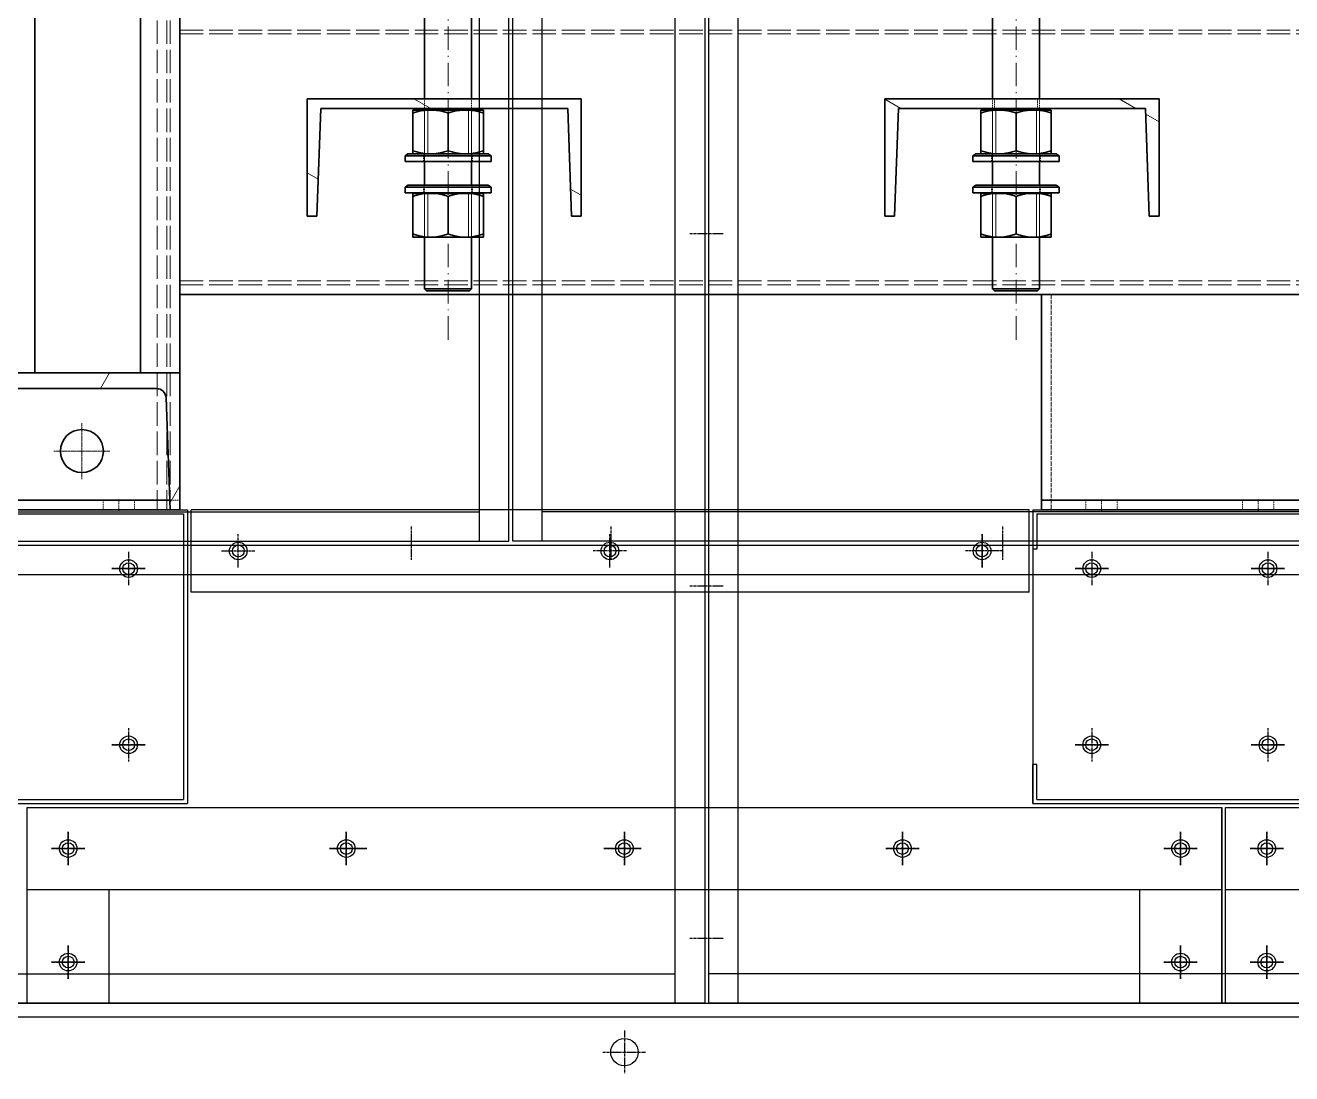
# Model space of a CAD drawing. Header units: millimetres. Extents: x 2376 to 31783, y 3878 to 24674.
# Drawn here: x 13201 to 13848, y 10311 to 10847 of the extents above; entities that cross this region are included whole.
import ezdxf

# ---------------------------------------------------------------- set-up
doc = ezdxf.new("R2010")
doc.units = ezdxf.units.MM
for name, pattern in [('CENTER', [2, 1.25, -0.25, 0.25, -0.25]), ('DASHDOT', [18.5, 12, -3, 0.5, -3]), ('DASHED', [15, 12, -3])]:
    doc.linetypes.add(name, pattern=pattern)
doc.layers.add('center', color=1, linetype='CENTER')

# ---------------------------------------------------------------- blocks, each defined once
blk = doc.blocks.new('A$C55E021B5')
at = {"color": 7, "linetype": 'DASHED', "lineweight": 13}
for p, q in [((585, 2140.5), (585, 0.5)), ((586.65, 2140.5), (586.65, 0.5)), ((591.64, 2140.5), (591.64, 0.5)), ((580, 245.5), (0, 245.5)), ((580, 243.58), (0, 243.58)), ((580, 117.42), (0, 117.42)), ((580, 115.5), (0, 115.5))]:
    blk.add_line(p, q, dxfattribs=at)
at = {"color": 7, "lineweight": 35}
for p, q in [((654, 450.11), (654, 70.5)), ((580, 403.04), (580, 0.5)), ((600, 403.04), (600, 70.5)), ((580, 110.5), (0, 110.5))]:
    blk.add_line(p, q, dxfattribs=at)
at = {"color": 7, "linetype": 'DASHDOT', "lineweight": 13}
for p, q in [((153, 87.42), (153, 387.42)), ((443, 87.42), (443, 387.42))]:
    blk.add_line(p, q, dxfattribs=at)
at = {"color": 7, "lineweight": 35, "ltscale": 0.103337}
for p, q in [((141, 210.5), (141, 272.5)), ((165, 210.5), (165, 272.5)), ((431, 210.5), (431, 272.5)), ((455, 210.5), (455, 272.5))]:
    blk.add_line(p, q, dxfattribs=at)
at = {"color": 7, "lineweight": 35, "ltscale": 0.233333}
for p, q in [((580, 250.5), (580, 110.5)), ((80, 210.5), (220, 210.5))]:
    blk.add_line(p, q, dxfattribs=at)
at = {"color": 7, "lineweight": 35, "ltscale": 0.1}
for p, q in [((80, 150.5), (80, 210.5)), ((220, 210.5), (220, 150.5)), ((375, 150.5), (375, 210.5)), ((515, 210.5), (515, 150.5))]:
    blk.add_line(p, q, dxfattribs=at)
at = {"color": 7, "lineweight": 13, "ltscale": 0.016666}
for p, q in [((100.44, 210.5), (91.78, 205.5)), ((460.44, 210.5), (451.78, 205.5))]:
    blk.add_line(p, q, dxfattribs=at)
at = {"color": 7, "linetype": 'DASHED', "lineweight": 13, "ltscale": 0.008333}
for p, q in [((141, 205.5), (141, 210.5)), ((142, 210.5), (142, 205.5)), ((164, 210.5), (164, 205.5)), ((165, 205.5), (165, 210.5)), ((431, 205.5), (431, 210.5)), ((455, 205.5), (455, 210.5)), ((21.38, 0.5), (21.38, 5.5)), ((37.38, 0.5), (37.38, 5.5)), ((101.38, 0.5), (101.38, 5.5)), ((117.38, 0.5), (117.38, 5.5)), ((603.14, 0.5), (603.14, 5.5)), ((603.14, 0.5), (603.14, 5.5)), ((619.14, 0.5), (619.14, 5.5)), ((619.14, 0.5), (619.14, 5.5))]:
    blk.add_line(p, q, dxfattribs=at)
at = {"color": 7, "lineweight": 13, "ltscale": 0.015827}
blk.add_line((220, 210.25), (211.78, 205.5), dxfattribs=at)
at = {"color": 7, "lineweight": 35, "ltscale": 0.233334}
for p, q in [((375, 210.5), (515, 210.5)), ((140, 110.5), (0, 110.5)), ((720, 70.5), (580, 70.5)), ((140, 5.5), (0, 5.5)), ((140, 0.5), (0, 0.5)), ((140, 0.5), (0, 0.5)), ((580, 0.5), (720, 0.5)), ((720, 0.5), (580, 0.5)), ((720, 0.5), (580, 0.5))]:
    blk.add_line(p, q, dxfattribs=at)
at = {"color": 7, "lineweight": 13, "ltscale": 0.013126}
blk.add_line((86.82, 202.64), (80, 198.7), dxfattribs=at)
at = {"color": 7, "lineweight": 35, "ltscale": 0.091722}
for p, q in [((85, 150.5), (86.92, 205.5)), ((215, 150.5), (213.08, 205.5)), ((380, 150.5), (381.92, 205.5)), ((510, 150.5), (508.08, 205.5))]:
    blk.add_line(p, q, dxfattribs=at)
at = {"color": 7, "lineweight": 35, "ltscale": 0.210265}
for p, q in [((86.92, 205.5), (213.08, 205.5)), ((381.92, 205.5), (508.08, 205.5))]:
    blk.add_line(p, q, dxfattribs=at)
at = {"color": 7, "lineweight": 35, "ltscale": 0.012392}
for p, q in [((142.43, 204.69), (135, 204.69)), ((171, 204.69), (163.56, 204.69)), ((432.43, 204.69), (425, 204.69)), ((461, 204.69), (453.56, 204.69)), ((142.43, 162.17), (135, 162.17)), ((171, 162.17), (163.56, 162.17)), ((432.43, 162.17), (425, 162.17)), ((461, 162.17), (453.56, 162.17)), ((142.43, 139.87), (135, 139.87)), ((171, 139.87), (163.56, 139.87)), ((432.43, 139.87), (425, 139.87)), ((461, 139.87), (453.56, 139.87))]:
    blk.add_line(p, q, dxfattribs=at)
at = {"color": 7, "lineweight": 35, "ltscale": 0.002592}
for p, q in [((135, 204.69), (135, 203.13)), ((171, 204.69), (171, 203.13)), ((425, 204.69), (425, 203.13)), ((461, 204.69), (461, 203.13)), ((135, 162.17), (135, 160.62)), ((171, 162.17), (171, 160.62)), ((425, 162.17), (425, 160.62)), ((461, 162.17), (461, 160.62)), ((135, 139.87), (135, 141.43)), ((171, 139.87), (171, 141.43)), ((425, 139.87), (425, 141.43)), ((461, 139.87), (461, 141.43))]:
    blk.add_line(p, q, dxfattribs=at)
at = {"color": 7, "lineweight": 35, "ltscale": 0.031982}
for p, q in [((135, 183.95), (135, 203.13)), ((153, 183.95), (153, 203.13)), ((171, 183.95), (171, 203.13)), ((425, 183.95), (425, 203.13)), ((443, 183.95), (443, 203.13)), ((461, 183.95), (461, 203.13)), ((135, 141.43), (135, 160.62)), ((153, 141.43), (153, 160.62)), ((171, 141.43), (171, 160.62)), ((425, 141.43), (425, 160.62)), ((443, 141.43), (443, 160.62)), ((461, 141.43), (461, 160.62))]:
    blk.add_line(p, q, dxfattribs=at)
at = {"color": 7, "lineweight": 35, "ltscale": 0.00135}
for p, q in [((141, 204.69), (141, 205.5)), ((165, 204.69), (165, 205.5)), ((431, 204.69), (431, 205.5)), ((455, 204.69), (455, 205.5))]:
    blk.add_line(p, q, dxfattribs=at)
at = {"color": 7, "linetype": 'DASHED', "lineweight": 13, "ltscale": 0.043793}
for p, q in [((141, 178.41), (141, 204.69)), ((165, 178.41), (165, 204.69)), ((431, 178.41), (431, 204.69)), ((455, 178.41), (455, 204.69))]:
    blk.add_line(p, q, dxfattribs=at)
at = {"color": 7, "lineweight": 35, "ltscale": 0.005215}
for p, q in [((142.43, 204.69), (145.56, 204.69)), ((160.43, 204.69), (163.56, 204.69)), ((450.43, 204.69), (453.56, 204.69)), ((142.43, 162.17), (145.56, 162.17)), ((160.43, 162.17), (163.56, 162.17)), ((450.43, 162.17), (453.56, 162.17)), ((142.43, 139.87), (145.56, 139.87)), ((160.43, 139.87), (163.56, 139.87)), ((450.43, 139.87), (453.56, 139.87))]:
    blk.add_line(p, q, dxfattribs=at)
at = {"color": 7, "linetype": 'DASHED', "lineweight": 13, "ltscale": 0.037167}
for p, q in [((142.62, 182.39), (142.62, 204.69)), ((163.38, 182.39), (163.38, 204.69)), ((432.62, 182.39), (432.62, 204.69)), ((453.38, 182.39), (453.38, 204.69)), ((141, 139.87), (141, 162.17)), ((142.62, 139.87), (142.62, 162.17)), ((163.38, 139.87), (163.38, 162.17)), ((165, 139.87), (165, 162.17)), ((431, 139.87), (431, 162.17)), ((432.62, 139.87), (432.62, 162.17)), ((453.38, 139.87), (453.38, 162.17)), ((455, 139.87), (455, 162.17))]:
    blk.add_line(p, q, dxfattribs=at)
at = {"color": 7, "lineweight": 35, "ltscale": 0.024784}
for p, q in [((160.43, 204.69), (145.56, 204.69)), ((450.43, 204.69), (435.56, 204.69)), ((160.43, 162.17), (145.56, 162.17)), ((450.43, 162.17), (435.56, 162.17)), ((160.43, 139.87), (145.56, 139.87)), ((450.43, 139.87), (435.56, 139.87))]:
    blk.add_line(p, q, dxfattribs=at)
at = {"color": 7, "linetype": 'DASHED', "lineweight": 13, "ltscale": 0.031982}
for p, q in [((153, 183.95), (153, 203.13)), ((443, 183.95), (443, 203.13)), ((153, 141.43), (153, 160.62)), ((443, 141.43), (443, 160.62))]:
    blk.add_line(p, q, dxfattribs=at)
at = {"color": 7, "lineweight": 35, "ltscale": 0.005216}
for p, q in [((432.43, 204.69), (435.56, 204.69)), ((432.43, 162.17), (435.56, 162.17)), ((432.43, 139.87), (435.56, 139.87))]:
    blk.add_line(p, q, dxfattribs=at)
at = {"color": 7, "lineweight": 35, "ltscale": 0.003151}
for p, q in [((132.5, 182.41), (131, 181.26)), ((173.5, 182.41), (175, 181.26)), ((422.5, 182.41), (421, 181.26)), ((463.5, 182.41), (465, 181.26)), ((132.5, 166.41), (131, 165.26)), ((173.5, 166.41), (175, 165.26)), ((422.5, 166.41), (421, 165.26)), ((463.5, 166.41), (465, 165.26))]:
    blk.add_line(p, q, dxfattribs=at)
at = {"color": 7, "linetype": 'DASHED', "lineweight": 13, "ltscale": 0.036667}
for p, q in [((153, 181.26), (131, 181.26)), ((443, 181.26), (421, 181.26)), ((465, 181.26), (443, 181.26)), ((153, 165.26), (131, 165.26)), ((443, 165.26), (421, 165.26)), ((465, 165.26), (443, 165.26))]:
    blk.add_line(p, q, dxfattribs=at)
at = {"color": 7, "lineweight": 35, "ltscale": 0.036667}
for p, q in [((153, 181.26), (131, 181.26)), ((443, 181.26), (421, 181.26)), ((465, 181.26), (443, 181.26)), ((153, 178.41), (131, 178.41)), ((443, 178.41), (421, 178.41)), ((465, 178.41), (443, 178.41)), ((153, 165.26), (131, 165.26)), ((153, 162.41), (131, 162.41)), ((443, 165.26), (421, 165.26)), ((443, 162.41), (421, 162.41)), ((465, 165.26), (443, 165.26)), ((465, 162.41), (443, 162.41))]:
    blk.add_line(p, q, dxfattribs=at)
at = {"color": 7, "lineweight": 35, "ltscale": 0.004749}
for p, q in [((131, 178.41), (131, 181.26)), ((175, 178.41), (175, 181.26)), ((421, 178.41), (421, 181.26)), ((465, 178.41), (465, 181.26)), ((131, 162.41), (131, 165.26)), ((175, 162.41), (175, 165.26)), ((421, 162.41), (421, 165.26)), ((465, 162.41), (465, 165.26))]:
    blk.add_line(p, q, dxfattribs=at)
at = {"color": 7, "lineweight": 35, "ltscale": 0.034167}
for p, q in [((153, 182.41), (132.5, 182.41)), ((443, 182.41), (422.5, 182.41)), ((463.5, 182.41), (443, 182.41)), ((153, 166.41), (132.5, 166.41)), ((443, 166.41), (422.5, 166.41)), ((463.5, 166.41), (443, 166.41))]:
    blk.add_line(p, q, dxfattribs=at)
at = {"color": 7, "lineweight": 35, "ltscale": 0.002551}
for p, q in [((135, 182.42), (135, 183.95)), ((171, 182.42), (171, 183.95)), ((425, 182.42), (425, 183.95)), ((461, 182.42), (461, 183.95))]:
    blk.add_line(p, q, dxfattribs=at)
at = {"color": 7, "linetype": 'DASHED', "lineweight": 13, "ltscale": 4.19617e-05}
for p, q in [((135, 182.39), (135, 182.42)), ((171, 182.39), (171, 182.42)), ((425, 182.39), (425, 182.42)), ((461, 182.39), (461, 182.42))]:
    blk.add_line(p, q, dxfattribs=at)
at = {"color": 7, "linetype": 'DASHED', "lineweight": 13, "ltscale": 0.012392}
for p, q in [((142.43, 182.39), (135, 182.39)), ((171, 182.39), (163.56, 182.39)), ((432.43, 182.39), (425, 182.39)), ((461, 182.39), (453.56, 182.39))]:
    blk.add_line(p, q, dxfattribs=at)
at = {"color": 7, "linetype": 'DASHED', "lineweight": 13, "ltscale": 0.006667}
for p, q in [((140.5, 178.41), (140.5, 182.41)), ((165.5, 178.41), (165.5, 182.41)), ((430.5, 178.41), (430.5, 182.41)), ((455.5, 178.41), (455.5, 182.41)), ((140.5, 162.41), (140.5, 166.41)), ((141, 162.41), (141, 166.41)), ((165, 162.41), (165, 166.41)), ((165.5, 162.41), (165.5, 166.41)), ((430.5, 162.41), (430.5, 166.41)), ((431, 162.41), (431, 166.41)), ((455, 162.41), (455, 166.41)), ((455.5, 162.41), (455.5, 166.41))]:
    blk.add_line(p, q, dxfattribs=at)
at = {"color": 7, "linetype": 'DASHED', "lineweight": 13, "ltscale": 0.000536262}
for p, q in [((142.43, 182.39), (142.11, 182.41)), ((163.56, 182.39), (163.88, 182.41)), ((453.56, 182.39), (453.88, 182.41))]:
    blk.add_line(p, q, dxfattribs=at)
at = {"color": 7, "linetype": 'DASHED', "lineweight": 13, "ltscale": 0.005215}
for p, q in [((142.43, 182.39), (145.56, 182.39)), ((160.43, 182.39), (163.56, 182.39)), ((450.43, 182.39), (453.56, 182.39))]:
    blk.add_line(p, q, dxfattribs=at)
at = {"color": 7, "linetype": 'DASHED', "lineweight": 13, "ltscale": 0.000524018}
for p, q in [((145.56, 182.39), (145.88, 182.41)), ((160.43, 182.39), (160.12, 182.41)), ((435.56, 182.39), (435.88, 182.41))]:
    blk.add_line(p, q, dxfattribs=at)
at = {"color": 7, "linetype": 'DASHED', "lineweight": 13, "ltscale": 0.024784}
for p, q in [((160.43, 182.39), (145.56, 182.39)), ((450.43, 182.39), (435.56, 182.39))]:
    blk.add_line(p, q, dxfattribs=at)
at = {"color": 7, "lineweight": 35, "ltscale": 0.034166}
for p, q in [((173.5, 182.41), (153, 182.41)), ((173.5, 166.41), (153, 166.41))]:
    blk.add_line(p, q, dxfattribs=at)
at = {"color": 7, "lineweight": 35, "ltscale": 0.036666}
for p, q in [((175, 181.26), (153, 181.26)), ((175, 178.41), (153, 178.41)), ((175, 165.26), (153, 165.26)), ((175, 162.41), (153, 162.41))]:
    blk.add_line(p, q, dxfattribs=at)
at = {"color": 7, "linetype": 'DASHED', "lineweight": 13, "ltscale": 0.036666}
for p, q in [((175, 181.26), (153, 181.26)), ((175, 165.26), (153, 165.26))]:
    blk.add_line(p, q, dxfattribs=at)
at = {"color": 7, "linetype": 'DASHED', "lineweight": 13, "ltscale": 0.000535501}
blk.add_line((432.43, 182.39), (432.11, 182.41), dxfattribs=at)
at = {"color": 7, "linetype": 'DASHED', "lineweight": 13, "ltscale": 0.005216}
blk.add_line((432.43, 182.39), (435.56, 182.39), dxfattribs=at)
at = {"color": 7, "linetype": 'DASHED', "lineweight": 13, "ltscale": 0.000524779}
blk.add_line((450.43, 182.39), (450.12, 182.41), dxfattribs=at)
at = {"color": 7, "lineweight": 35, "ltscale": 0.02}
for p, q in [((141, 166.41), (141, 178.41)), ((165, 166.41), (165, 178.41)), ((431, 166.41), (431, 178.41)), ((455, 166.41), (455, 178.41))]:
    blk.add_line(p, q, dxfattribs=at)
at = {"color": 7, "lineweight": 13, "ltscale": 0.010896}
blk.add_line((515, 172.72), (509.34, 169.45), dxfattribs=at)
at = {"color": 7, "lineweight": 35, "ltscale": 0.000402451}
for p, q in [((141, 162.17), (141, 162.41)), ((165, 162.17), (165, 162.41)), ((431, 162.17), (431, 162.41)), ((455, 162.17), (455, 162.41))]:
    blk.add_line(p, q, dxfattribs=at)
at = {"color": 7, "lineweight": 13, "ltscale": 0.010552}
blk.add_line((380.48, 164.34), (375, 161.17), dxfattribs=at)
at = {"color": 7, "lineweight": 35, "ltscale": 0.008333}
for p, q in [((80, 150.5), (85, 150.5)), ((215, 150.5), (220, 150.5)), ((140, 0.5), (140, 5.5)), ((580, 0.5), (580, 5.5)), ((580, 0.5), (580, 5.5))]:
    blk.add_line(p, q, dxfattribs=at)
at = {"color": 7, "lineweight": 35, "ltscale": 0.008334}
for p, q in [((375, 150.5), (380, 150.5)), ((510, 150.5), (515, 150.5)), ((580, 0.5), (585, 0.5))]:
    blk.add_line(p, q, dxfattribs=at)
at = {"color": 7, "lineweight": 35, "ltscale": 0.044088}
for p, q in [((141, 113.42), (141, 139.87)), ((165, 113.42), (165, 139.87)), ((431, 113.42), (431, 139.87)), ((455, 113.42), (455, 139.87))]:
    blk.add_line(p, q, dxfattribs=at)
at = {"color": 7, "linetype": 'DASHED', "lineweight": 13, "ltscale": 0.183333}
blk.add_line((135, 110.5), (135, 0.5), dxfattribs=at)
at = {"color": 7, "lineweight": 35, "ltscale": 0.183333}
blk.add_line((140, 110.5), (140, 0.5), dxfattribs=at)
at = {"color": 7, "linetype": 'DASHED', "lineweight": 13, "ltscale": 0.037552}
for p, q in [((163.53, 113.42), (141, 113.42)), ((453.53, 113.42), (431, 113.42))]:
    blk.add_line(p, q, dxfattribs=at)
at = {"color": 7, "lineweight": 35, "ltscale": 0.002448}
for p, q in [((142.47, 113.42), (141, 113.42)), ((432.47, 113.42), (431, 113.42))]:
    blk.add_line(p, q, dxfattribs=at)
at = {"color": 7, "lineweight": 35, "ltscale": 0.002357}
for p, q in [((142, 112.42), (141, 113.42)), ((164, 112.42), (165, 113.42)), ((432, 112.42), (431, 113.42)), ((454, 112.42), (455, 113.42))]:
    blk.add_line(p, q, dxfattribs=at)
at = {"color": 7, "lineweight": 35, "ltscale": 0.002244}
blk.add_line((143.35, 112.42), (142, 112.42), dxfattribs=at)
at = {"color": 7, "lineweight": 35, "ltscale": 0.037552}
for p, q in [((165, 113.42), (142.47, 113.42)), ((455, 113.42), (432.47, 113.42))]:
    blk.add_line(p, q, dxfattribs=at)
at = {"color": 7, "lineweight": 35, "ltscale": 0.034422}
for p, q in [((164, 112.42), (143.35, 112.42)), ((454, 112.42), (433.35, 112.42))]:
    blk.add_line(p, q, dxfattribs=at)
at = {"color": 7, "linetype": 'DASHED', "lineweight": 13, "ltscale": 0.002448}
for p, q in [((165, 113.42), (163.53, 113.42)), ((455, 113.42), (453.53, 113.42))]:
    blk.add_line(p, q, dxfattribs=at)
at = {"color": 7, "lineweight": 35, "ltscale": 0.002245}
blk.add_line((433.35, 112.42), (432, 112.42), dxfattribs=at)
at = {"color": 7, "lineweight": 35, "ltscale": 0.116667}
blk.add_line((580, 0.5), (580, 70.5), dxfattribs=at)
at = {"color": 7, "linetype": 'DASHED', "lineweight": 13, "ltscale": 0.09}
blk.add_line((600, 70.5), (654, 70.5), dxfattribs=at)
at = {"color": 7, "lineweight": 13, "ltscale": 0.015396}
blk.add_line((620.58, 62.5), (615.97, 70.5), dxfattribs=at)
at = {"color": 7, "linetype": 'DASHED', "lineweight": 13, "ltscale": 0.01}
blk.add_line((654, 70.5), (660, 70.5), dxfattribs=at)
at = {"color": 7, "lineweight": 35, "ltscale": 0.193355}
blk.add_line((591.99, 62.5), (708.01, 62.5), dxfattribs=at)
at = {"color": 7, "lineweight": 35, "ltscale": 0.095349}
blk.add_line((585, 0.5), (587, 57.67), dxfattribs=at)
at = {"color": 7, "linetype": 'DASHDOT', "lineweight": 13, "ltscale": 0.047667}
for p, q in [((630, 44.8), (630, 16.2)), ((615.7, 30.5), (644.3, 30.5))]:
    blk.add_line(p, q, dxfattribs=at)
at = {"color": 7, "lineweight": 13, "ltscale": 0.017065}
blk.add_line((585.12, 3.93), (580, 12.79), dxfattribs=at)
at = {"color": 7, "linetype": 'DASHDOT', "lineweight": 13, "ltscale": 0.01}
for p, q in [((29.38, 0), (29.38, 6)), ((109.38, 0), (109.38, 6)), ((611.14, 0), (611.14, 6))]:
    blk.add_line(p, q, dxfattribs=at)
at = {"color": 7, "linetype": 'DASHED', "lineweight": 13, "ltscale": 0.008625}
blk.add_line((580, 5.5), (585.17, 5.5), dxfattribs=at)
blk.add_line((580, 5.5), (585.17, 5.5), dxfattribs=at)
at = {"color": 7, "lineweight": 35, "ltscale": 0.216085}
blk.add_line((585.17, 5.5), (714.83, 5.5), dxfattribs=at)
blk.add_line((585.17, 5.5), (714.83, 5.5), dxfattribs=at)
at = {"color": 7, "linetype": 'DASHED', "lineweight": 13}
for points in [[(142.43, 204.69), (140.9, 204.54), (139.31, 204.28), (137.63, 203.91), (135.82, 203.4), (135, 203.13)], [(145.56, 204.69), (147.1, 204.54), (148.69, 204.28), (150.37, 203.91), (152.18, 203.4), (153, 203.13)], [(160.43, 204.69), (158.9, 204.54), (157.31, 204.28), (155.63, 203.91), (153.82, 203.4), (153, 203.13)], [(163.56, 204.69), (165.1, 204.54), (166.69, 204.28), (168.37, 203.91), (170.18, 203.4), (171, 203.13)], [(432.43, 204.69), (430.9, 204.54), (429.31, 204.28), (427.63, 203.91), (425.82, 203.4), (425, 203.13)], [(435.56, 204.69), (437.1, 204.54), (438.69, 204.28), (440.37, 203.91), (442.18, 203.4), (443, 203.13)], [(450.43, 204.69), (448.9, 204.54), (447.31, 204.28), (445.63, 203.91), (443.82, 203.4), (443, 203.13)], [(453.56, 204.69), (455.1, 204.54), (456.69, 204.28), (458.37, 203.91), (460.18, 203.4), (461, 203.13)], [(142.43, 182.39), (140.9, 182.54), (139.31, 182.8), (137.63, 183.17), (135.82, 183.68), (135, 183.95)], [(145.56, 182.39), (147.1, 182.54), (148.69, 182.8), (150.37, 183.17), (152.18, 183.68), (153, 183.95)], [(160.43, 182.39), (158.9, 182.54), (157.31, 182.8), (155.63, 183.17), (153.82, 183.68), (153, 183.95)], [(163.56, 182.39), (165.1, 182.54), (166.69, 182.8), (168.37, 183.17), (170.18, 183.68), (171, 183.95)], [(432.43, 182.39), (430.9, 182.54), (429.31, 182.8), (427.63, 183.17), (425.82, 183.68), (425, 183.95)], [(435.56, 182.39), (437.1, 182.54), (438.69, 182.8), (440.37, 183.17), (442.18, 183.68), (443, 183.95)], [(450.43, 182.39), (448.9, 182.54), (447.31, 182.8), (445.63, 183.17), (443.82, 183.68), (443, 183.95)], [(453.56, 182.39), (455.1, 182.54), (456.69, 182.8), (458.37, 183.17), (460.18, 183.68), (461, 183.95)], [(142.43, 162.17), (140.9, 162.02), (139.31, 161.76), (137.63, 161.39), (135.82, 160.88), (135, 160.62)], [(145.56, 162.17), (147.1, 162.02), (148.69, 161.76), (150.37, 161.39), (152.18, 160.88), (153, 160.62)], [(160.43, 162.17), (158.9, 162.02), (157.31, 161.76), (155.63, 161.39), (153.82, 160.88), (153, 160.62)], [(163.56, 162.17), (165.1, 162.02), (166.69, 161.76), (168.37, 161.39), (170.18, 160.88), (171, 160.62)], [(432.43, 162.17), (430.9, 162.02), (429.31, 161.76), (427.63, 161.39), (425.82, 160.88), (425, 160.62)], [(435.56, 162.17), (437.1, 162.02), (438.69, 161.76), (440.37, 161.39), (442.18, 160.88), (443, 160.62)], [(450.43, 162.17), (448.9, 162.02), (447.31, 161.76), (445.63, 161.39), (443.82, 160.88), (443, 160.62)], [(453.56, 162.17), (455.1, 162.02), (456.69, 161.76), (458.37, 161.39), (460.18, 160.88), (461, 160.62)], [(142.43, 139.87), (140.9, 140.02), (139.31, 140.28), (137.63, 140.66), (135.82, 141.16), (135, 141.43)], [(145.56, 139.87), (147.1, 140.02), (148.69, 140.28), (150.37, 140.66), (152.18, 141.16), (153, 141.43)], [(160.43, 139.87), (158.9, 140.02), (157.31, 140.28), (155.63, 140.66), (153.82, 141.16), (153, 141.43)], [(163.56, 139.87), (165.1, 140.02), (166.69, 140.28), (168.37, 140.66), (170.18, 141.16), (171, 141.43)], [(432.43, 139.87), (430.9, 140.02), (429.31, 140.28), (427.63, 140.66), (425.82, 141.16), (425, 141.43)], [(435.56, 139.87), (437.1, 140.02), (438.69, 140.28), (440.37, 140.66), (442.18, 141.16), (443, 141.43)], [(450.43, 139.87), (448.9, 140.02), (447.31, 140.28), (445.63, 140.66), (443.82, 141.16), (443, 141.43)], [(453.56, 139.87), (455.1, 140.02), (456.69, 140.28), (458.37, 140.66), (460.18, 141.16), (461, 141.43)]]:
    blk.add_lwpolyline(points, dxfattribs=at)
at = {"color": 7, "lineweight": 35}
for points in [[(142.43, 204.69), (140.9, 204.54), (139.31, 204.28), (137.63, 203.91), (135.82, 203.4), (135, 203.13)], [(145.56, 204.69), (147.1, 204.54), (148.69, 204.28), (150.37, 203.91), (152.18, 203.4), (153, 203.13)], [(160.43, 204.69), (158.9, 204.54), (157.31, 204.28), (155.63, 203.91), (153.82, 203.4), (153, 203.13)], [(163.56, 204.69), (165.1, 204.54), (166.69, 204.28), (168.37, 203.91), (170.18, 203.4), (171, 203.13)], [(432.43, 204.69), (430.9, 204.54), (429.31, 204.28), (427.63, 203.91), (425.82, 203.4), (425, 203.13)], [(435.56, 204.69), (437.1, 204.54), (438.69, 204.28), (440.37, 203.91), (442.18, 203.4), (443, 203.13)], [(450.43, 204.69), (448.9, 204.54), (447.31, 204.28), (445.63, 203.91), (443.82, 203.4), (443, 203.13)], [(453.56, 204.69), (455.1, 204.54), (456.69, 204.28), (458.37, 203.91), (460.18, 203.4), (461, 203.13)], [(142.11, 182.41), (140.15, 182.65), (138.08, 183.06), (136.98, 183.34), (135, 183.95)], [(145.88, 182.41), (147.84, 182.65), (149.92, 183.06), (151.02, 183.34), (153, 183.95)], [(160.12, 182.41), (158.16, 182.65), (156.08, 183.06), (154.98, 183.34), (153, 183.95)], [(163.88, 182.41), (165.85, 182.65), (167.92, 183.06), (169.02, 183.34), (171, 183.95)], [(432.11, 182.41), (430.15, 182.65), (428.08, 183.06), (426.98, 183.34), (425, 183.95)], [(435.88, 182.41), (437.84, 182.65), (439.92, 183.06), (441.02, 183.34), (443, 183.95)], [(450.12, 182.41), (448.16, 182.65), (446.08, 183.06), (444.98, 183.34), (443, 183.95)], [(453.88, 182.41), (455.85, 182.65), (457.92, 183.06), (459.02, 183.34), (461, 183.95)], [(142.43, 162.17), (140.9, 162.02), (139.31, 161.76), (137.63, 161.39), (135.82, 160.88), (135, 160.62)], [(145.56, 162.17), (147.1, 162.02), (148.69, 161.76), (150.37, 161.39), (152.18, 160.88), (153, 160.62)], [(160.43, 162.17), (158.9, 162.02), (157.31, 161.76), (155.63, 161.39), (153.82, 160.88), (153, 160.62)], [(163.56, 162.17), (165.1, 162.02), (166.69, 161.76), (168.37, 161.39), (170.18, 160.88), (171, 160.62)], [(432.43, 162.17), (430.9, 162.02), (429.31, 161.76), (427.63, 161.39), (425.82, 160.88), (425, 160.62)], [(435.56, 162.17), (437.1, 162.02), (438.69, 161.76), (440.37, 161.39), (442.18, 160.88), (443, 160.62)], [(450.43, 162.17), (448.9, 162.02), (447.31, 161.76), (445.63, 161.39), (443.82, 160.88), (443, 160.62)], [(453.56, 162.17), (455.1, 162.02), (456.69, 161.76), (458.37, 161.39), (460.18, 160.88), (461, 160.62)], [(142.43, 139.87), (140.9, 140.02), (139.31, 140.28), (137.63, 140.66), (135.82, 141.16), (135, 141.43)], [(145.56, 139.87), (147.1, 140.02), (148.69, 140.28), (150.37, 140.66), (152.18, 141.16), (153, 141.43)], [(160.43, 139.87), (158.9, 140.02), (157.31, 140.28), (155.63, 140.66), (153.82, 141.16), (153, 141.43)], [(163.56, 139.87), (165.1, 140.02), (166.69, 140.28), (168.37, 140.66), (170.18, 141.16), (171, 141.43)], [(432.43, 139.87), (430.9, 140.02), (429.31, 140.28), (427.63, 140.66), (425.82, 141.16), (425, 141.43)], [(435.56, 139.87), (437.1, 140.02), (438.69, 140.28), (440.37, 140.66), (442.18, 141.16), (443, 141.43)], [(450.43, 139.87), (448.9, 140.02), (447.31, 140.28), (445.63, 140.66), (443.82, 141.16), (443, 141.43)], [(453.56, 139.87), (455.1, 140.02), (456.69, 140.28), (458.37, 140.66), (460.18, 141.16), (461, 141.43)]]:
    blk.add_lwpolyline(points, dxfattribs=at)
blk.add_circle((630, 30.5), 11, dxfattribs=at)
blk.add_arc((591.99, 57.5), 5, 90, 178, dxfattribs=at)
blk = doc.blocks.new('A$C2DCE4B7C')
for p, q in [((0, 0), (0, 100)), ((0, 0), (0, 100)), ((0, 100), (752, 100)), ((0, 0), (0, 58)), ((0, 58), (752, 58)), ((0, 0), (42, 0))]:
    blk.add_line(p, q)
for centre in [(21, 79), (21, 21)]:
    blk.add_circle(centre, 3)
at = {"layer": 'center'}
for p, q in [((21, 87.5), (21, 70.5)), ((21, 70.5), (21, 87.5)), ((29.5, 79), (12.5, 79)), ((12.5, 79), (29.5, 79)), ((21, 29.5), (21, 12.5)), ((21, 12.5), (21, 29.5)), ((29.5, 21), (12.5, 21)), ((12.5, 21), (29.5, 21))]:
    blk.add_line(p, q, dxfattribs=at)
blk = doc.blocks.new('A$C3776471D')
for p, q in [((0, 0), (0, 100)), ((0, 0), (0, 100)), ((0, 100), (610, 100)), ((610, 100), (610, 0)), ((610, 0), (610, 100)), ((0, 0), (0, 58)), ((0, 58), (610, 58)), ((42, 0), (42, 58)), ((568, 58), (568, 0)), ((0, 0), (42, 0)), ((568, 0), (610, 0))]:
    blk.add_line(p, q)
for centre in [(21, 79), (163, 79), (305, 79), (447, 79), (589, 79), (589, 79), (21, 21), (589, 21)]:
    blk.add_circle(centre, 3)
at = {"layer": 'center'}
for p, q in [((21, 87.5), (21, 70.5)), ((21, 70.5), (21, 87.5)), ((163, 70.5), (163, 87.5)), ((163, 87.5), (163, 70.5)), ((305, 70.5), (305, 87.5)), ((305, 87.5), (305, 70.5)), ((447, 70.5), (447, 87.5)), ((447, 87.5), (447, 70.5)), ((589, 70.5), (589, 87.5)), ((589, 70.5), (589, 87.5)), ((589, 87.5), (589, 70.5)), ((589, 87.5), (589, 70.5)), ((29.5, 79), (12.5, 79)), ((12.5, 79), (29.5, 79)), ((154.5, 79), (171.5, 79)), ((171.5, 79), (154.5, 79)), ((294.5, 79), (311.5, 79)), ((311.5, 79), (294.5, 79)), ((438.5, 79), (455.5, 79)), ((455.5, 79), (438.5, 79)), ((580.5, 79), (597.5, 79)), ((580.5, 79), (597.5, 79)), ((597.5, 79), (580.5, 79)), ((597.5, 79), (580.5, 79)), ((21, 29.5), (21, 12.5)), ((21, 12.5), (21, 29.5)), ((589, 12.5), (589, 29.5)), ((589, 29.5), (589, 12.5)), ((29.5, 21), (12.5, 21)), ((12.5, 21), (29.5, 21)), ((597.5, 21), (580.5, 21)), ((597.5, 21), (580.5, 21))]:
    blk.add_line(p, q, dxfattribs=at)
blk = doc.blocks.new('A$C6D98368F')
for p, q in [((0, 266), (2118, 266)), ((0, 259), (2118, 259)), ((0, 259), (2118, 259))]:
    blk.add_line(p, q)
blk.add_circle((1059, 241), 7)
blk.add_circle((1059, 241), 7)
blk.add_circle((1059, 241), 7)
at = {"layer": 'center'}
for p, q in [((1059, 252), (1059, 230)), ((1048, 241), (1070, 241))]:
    blk.add_line(p, q, dxfattribs=at)
blk = doc.blocks.new('A$C71496198')
for p, q in [((0, 0), (0, 427.76)), ((0, 427.76), (42, 427.76)), ((42, 0), (42, 427.76)), ((0, 0), (42, 0))]:
    blk.add_line(p, q)
for centre in [(21, 403.76), (21, 214), (21, 24)]:
    blk.add_circle(centre, 3)
at = {"layer": 'center'}
for p, q in [((21, 412.26), (21, 395.26)), ((12.5, 403.76), (29.5, 403.76)), ((21, 205.5), (21, 222.5)), ((12.5, 214), (29.5, 214)), ((21, 13.5), (21, 32.5)), ((12.5, 24), (29.5, 24))]:
    blk.add_line(p, q, dxfattribs=at)
blk = doc.blocks.new('A$C3A446159')
for p, q in [((0, 150), (0, 0)), ((0, 150), (150, 150)), ((0, 150), (0, 130)), ((150, 150), (150, 0)), ((2, 148), (148, 148)), ((2, 148), (2, 130)), ((148, 148), (148, 2)), ((2, 130), (0, 130)), ((2, 20), (0, 20)), ((0, 0), (0, 20)), ((2, 2), (2, 20)), ((0, 0), (150, 0)), ((2, 2), (148, 2))]:
    blk.add_line(p, q)
for centre in [(30, 120), (120, 120), (30, 30), (120, 30)]:
    blk.add_circle(centre, 3)
at = {"layer": 'center'}
for p, q in [((30, 128.5), (30, 111.5)), ((120, 128.5), (120, 111.5)), ((38.5, 120), (21.5, 120)), ((128.5, 120), (111.5, 120)), ((30, 38.5), (30, 21.5)), ((120, 38.5), (120, 21.5)), ((38.5, 30), (21.5, 30)), ((128.5, 30), (111.5, 30))]:
    blk.add_line(p, q, dxfattribs=at)
blk = doc.blocks.new('A$C1F404FBA')
for p, q in [((9.5, 2586), (9.5, 0)), ((24.5, 2586), (24.5, 0)), ((910.5, 15), (9.5, 15)), ((1025.5, 0), (9.5, 0)), ((129.5, 0), (87.5, 0)), ((173.5, 0), (131.5, 0))]:
    blk.add_line(p, q)
for centre in [(149.12, 231), (205.12, 222), (205.12, 222), (295.12, 222), (295.12, 222), (205.12, 132), (205.12, 132), (295.12, 132), (295.12, 132), (108.5, 79), (250.5, 79), (294.5, 79), (294.5, 79), (250.5, 21), (294.5, 21)]:
    blk.add_circle(centre, 4.5)
at = {"layer": 'center'}
for p, q in [((17, 393), (0, 393)), ((149.12, 239.5), (149.12, 222.5)), ((159.62, 231), (140.62, 231)), ((205.12, 230.5), (205.12, 213.5)), ((295.12, 230.5), (295.12, 213.5)), ((196.62, 222), (213.62, 222)), ((286.62, 222), (303.62, 222)), ((17, 213), (0, 213)), ((205.12, 140.5), (205.12, 123.5)), ((295.12, 140.5), (295.12, 123.5)), ((196.62, 132), (213.62, 132)), ((286.62, 132), (303.62, 132)), ((108.5, 70.5), (108.5, 87.5)), ((108.5, 87.5), (108.5, 70.5)), ((250.5, 87.5), (250.5, 70.5)), ((250.5, 70.5), (250.5, 87.5)), ((294.5, 70.5), (294.5, 87.5)), ((294.5, 70.5), (294.5, 87.5)), ((294.5, 87.5), (294.5, 70.5)), ((294.5, 87.5), (294.5, 70.5)), ((117, 79), (100, 79)), ((100, 79), (117, 79)), ((242, 79), (259, 79)), ((259, 79), (242, 79)), ((303, 79), (286, 79)), ((303, 79), (286, 79)), ((286, 79), (303, 79)), ((286, 79), (303, 79)), ((17, 33), (0, 33)), ((250.5, 29.5), (250.5, 12.5)), ((250.5, 12.5), (250.5, 29.5)), ((294.5, 12.5), (294.5, 29.5)), ((294.5, 29.5), (294.5, 12.5)), ((242, 21), (259, 21)), ((259, 21), (242, 21)), ((286, 21), (303, 21)), ((286, 21), (303, 21))]:
    blk.add_line(p, q, dxfattribs=at)
blk = doc.blocks.new('A$C25707C5C')
for p, q in [((1100, 2586), (1100, 0)), ((1085, 0), (1085, 2555.83)), ((115, 15), (1085, 15)), ((1100, 0), (0, 0))]:
    blk.add_line(p, q)
for centre in [(861.86, 231), (1051.62, 231), (805.86, 222), (805.86, 222), (805.86, 222), (805.86, 222), (805.86, 132), (805.86, 132), (805.86, 132), (805.86, 132), (775, 79), (775, 79), (917, 79), (1059, 79), (775, 21)]:
    blk.add_circle(centre, 4.5)
at = {"layer": 'center'}
for p, q in [((1109.5, 393), (1092.5, 393)), ((861.86, 222.5), (861.86, 239.5)), ((1051.62, 222.5), (1051.62, 239.5)), ((805.86, 230.5), (805.86, 213.5)), ((805.86, 230.5), (805.86, 213.5)), ((853.36, 231), (870.36, 231)), ((1060.12, 231), (1043.12, 231)), ((797.36, 222), (814.36, 222)), ((797.36, 222), (814.36, 222)), ((1109.5, 213), (1092.5, 213)), ((805.86, 140.5), (805.86, 123.5)), ((805.86, 140.5), (805.86, 123.5)), ((797.36, 132), (814.36, 132)), ((797.36, 132), (814.36, 132)), ((775, 70.5), (775, 87.5)), ((775, 70.5), (775, 87.5)), ((775, 87.5), (775, 70.5)), ((775, 87.5), (775, 70.5)), ((917, 70.5), (917, 87.5)), ((917, 87.5), (917, 70.5)), ((1059, 70.5), (1059, 87.5)), ((1059, 87.5), (1059, 70.5)), ((783.5, 79), (766.5, 79)), ((783.5, 79), (766.5, 79)), ((766.5, 79), (783.5, 79)), ((766.5, 79), (783.5, 79)), ((927.5, 79), (910.5, 79)), ((910.5, 79), (927.5, 79)), ((1067.5, 79), (1050.5, 79)), ((1050.5, 79), (1067.5, 79)), ((1109.5, 33), (1092.5, 33)), ((775, 12.5), (775, 29.5)), ((775, 29.5), (775, 12.5)), ((766.5, 21), (783.5, 21)), ((766.5, 21), (783.5, 21))]:
    blk.add_line(p, q, dxfattribs=at)
blk = doc.blocks.new('A$C254622FA')
at = {"color": 7}
for p, q in [((0, 500), (3400, 500)), ((15, 485), (3385, 485))]:
    blk.add_line(p, q, dxfattribs=at)
blk = doc.blocks.new('A$C598110FA')
for p, q in [((0, 9.5), (0, 2265.5)), ((0, 9.5), (0, 2265.5)), ((15, 9.5), (15, 2265.5)), ((1001, 24.5), (15, 24.5)), ((1100, 9.5), (0, 9.5))]:
    blk.add_line(p, q)
at = {"layer": 'center'}
for p, q in [((50, 17), (50, 0)), ((250, 17), (250, 0))]:
    blk.add_line(p, q, dxfattribs=at)
blk = doc.blocks.new('A$C35EA48DC')
for p, q in [((1085, 9.5), (1085, 2265.5)), ((1100, 9.5), (1100, 2265.5)), ((1100, 9.5), (1100, 2265.5)), ((99, 24.5), (1085, 24.5)), ((0, 9.5), (1100, 9.5))]:
    blk.add_line(p, q)
at = {"layer": 'center'}
blk.add_line((1050, 17), (1050, 0), dxfattribs=at)
blk = doc.blocks.new('1')
for name, p in [('A$C25707C5C', (12447.78, 10347.22)), ('A$C1F404FBA', (13540.28, 10347.22)), ('A$C3A446159', (13133.64, 10449.22)), ('A$C3A446159', (13715.4, 10449.22)), ('A$C254622FA', (12347.78, 10081.22)), ('A$C3776471D', (13201.78, 10347.22)), ('A$C2DCE4B7C', (13813.78, 10347.22)), ('A$C6D98368F', (12447.78, 10081.22))]:
    blk.add_blockref(name, p)
at = {"color": 7}
for name, p in [('A$C35EA48DC', (12347.84, 10573.72)), ('A$C598110FA', (13449.84, 10573.72))]:
    blk.add_blockref(name, p, dxfattribs=at)
at = {"xscale": -1}
blk.add_blockref('A$C55E021B5', (13859.78, 10598.72), dxfattribs=at)
at = {"rotation": 90}
blk.add_blockref('A$C71496198', (13713.4, 10557.22), dxfattribs=at)

msp = doc.modelspace()

# ---------------------------------------------------------------- block references
msp.add_blockref('1', (0, 0))

doc.saveas('drawing.dxf')
